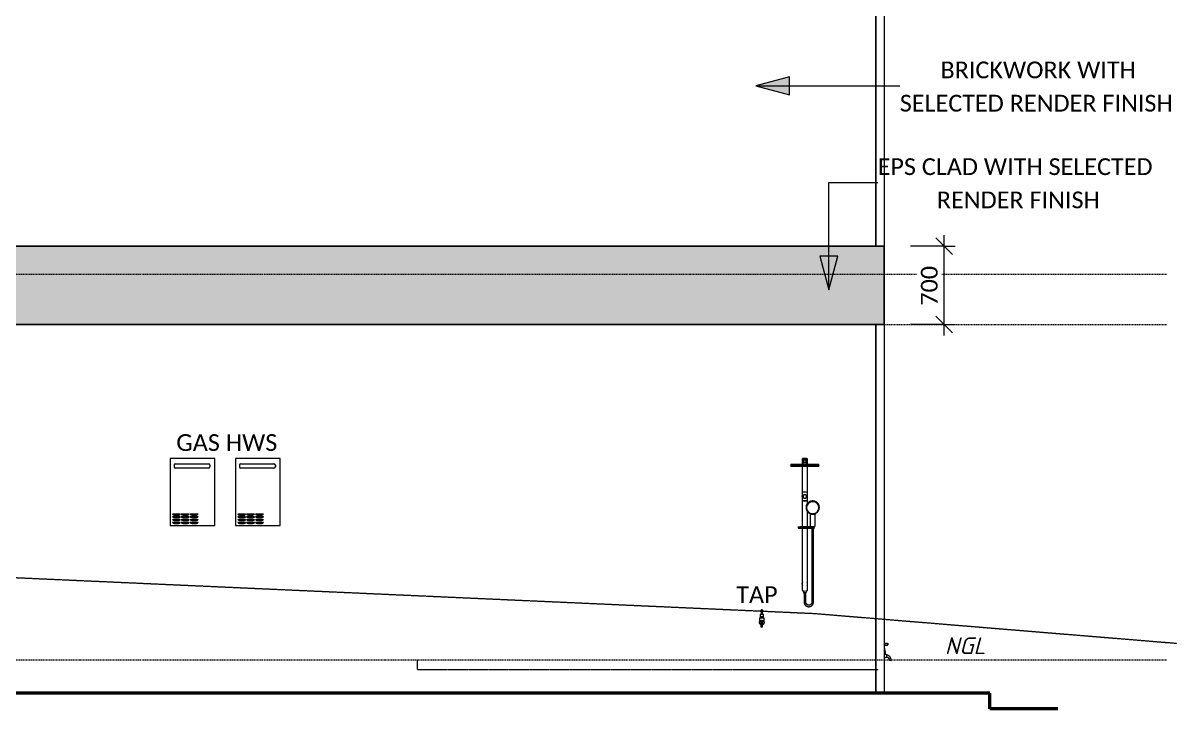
# Model space of a CAD drawing. Header units: millimetres. Extents: x 3381 to 30995, y 28450 to 40723.
# Drawn here: x 20667 to 30995, y 28450 to 34587 of the extents above; entities that cross this region are included whole.
import ezdxf

# ---------------------------------------------------------------- set-up
doc = ezdxf.new("R2010")
doc.units = ezdxf.units.MM
for name, pattern in [('Centre', [30, 12, -6, 6, -6]), ('Dash - Tight', [4.5, 3, -1.5]), ('Dash 1_1_', [2, 1, -1])]:
    doc.linetypes.add(name, pattern=pattern)
for name, color, linetype, lineweight in [('A-ANNO-DIMS', 211, 'Continuous', 9), ('A-ANNO-DIMS-100', 211, 'Continuous', 9), ('A-ANNO-IDEN', 131, 'Continuous', 9), ('A-DETL', 90, 'Continuous', 9), ('A-DETL-MEDM', 33, 'Continuous', 25), ('A-DETL-WIDE', 214, 'Continuous', 50), ('A-FLOR-LEVL', 51, 'Continuous', 9), ('A-GENM', 13, 'Continuous', 9), ('A-WALL-PATT', 111, 'Continuous', 9), ('G-ANNO-TEXT', 231, 'Continuous', 9), ('P-SANR-FIXT', 6, 'Continuous', 9)]:
    doc.layers.add(name, color=color, linetype=linetype, lineweight=lineweight)
doc.styles.add('Calibri', font='calibri.ttf', dxfattribs={"height": 150})
doc.styles.add('ISOCPEUR_I', font='', dxfattribs={"height": 150})
doc.styles.get('ISOCPEUR_I').set_extended_font_data('ISOCPEUR', italic=True)
doc.dimstyles.new('1_5mm_Calibri_Orange', dxfattribs={"dimscale": 304.8, "dimtxt": 176.602264, "dimasz": 0.492126, "dimexe": 0.328084, "dimexo": 0.0625, "dimgap": 0, "dimtad": 1, "dimdec": 0, "dimzin": 0, "dimdsep": 46, "dimtxsty": 'Calibri', "dimblk1": 'OBLIQUE', "dimblk2": 'OBLIQUE', "dimsah": 1, "dimcen": 0.09, "dimdle": 0.328084, "dimazin": 0, "dimtfac": 1, "dimtdec": 4, "dimtix": 1, "dimtmove": 0, "dimatfit": 3, "dimfxl": 0.984252, "dimfxlon": 1, "dimtvp": 1, "dimtfill": 1, "dimtolj": 1, "dimtzin": 0, "dimarcsym": 2})

# ---------------------------------------------------------------- blocks, each defined once
blk = doc.blocks.new('Gas instantaneous hws - Type 1-1979205-rhs')
at = {"layer": 'P-SANR-FIXT'}
for p, q in [((22969, 30690), (22569, 30690)), ((22569, 30690), (22569, 30090)), ((22969, 30090), (22969, 30690)), ((22605, 30631), (22605, 30615)), ((22617, 30643), (22913, 30643)), ((22913, 30603), (22617, 30603)), ((22925, 30631), (22925, 30615)), ((22588, 30196), (22659, 30196)), ((22588, 30171), (22659, 30171)), ((22604, 30185), (22645, 30185)), ((22604, 30160), (22645, 30160)), ((22668, 30196), (22739, 30196)), ((22668, 30171), (22739, 30171)), ((22684, 30185), (22725, 30185)), ((22684, 30160), (22725, 30160)), ((22748, 30196), (22819, 30196)), ((22748, 30171), (22819, 30171)), ((22764, 30185), (22805, 30185)), ((22764, 30160), (22805, 30160)), ((22569, 30090), (22969, 30090)), ((22588, 30146), (22659, 30146)), ((22588, 30121), (22659, 30121)), ((22604, 30135), (22645, 30135)), ((22604, 30110), (22645, 30110)), ((22668, 30146), (22739, 30146)), ((22668, 30121), (22739, 30121)), ((22684, 30135), (22725, 30135)), ((22684, 30110), (22725, 30110)), ((22748, 30146), (22819, 30146)), ((22748, 30121), (22819, 30121)), ((22764, 30135), (22805, 30135)), ((22764, 30110), (22805, 30110))]:
    blk.add_line(p, q, dxfattribs=at)
for centre, radius, start, end in [((22617, 30631), 12, 90, 180), ((22617, 30615), 12, 180, 270), ((22913, 30631), 12, 0, 90), ((22913, 30615), 12, 270, 0), ((22604, 30202), 17.1, 200.0628, 270), ((22604, 30177), 17.1, 200.0628, 270), ((22645, 30200), 15, 270, 345.5225), ((22645, 30175), 15, 270, 345.5225), ((22684, 30202), 17.1, 200.0628, 270), ((22684, 30177), 17.1, 200.0628, 270), ((22725, 30200), 15, 270, 345.5225), ((22725, 30175), 15, 270, 345.5225), ((22764, 30202), 17.1, 200.0628, 270), ((22764, 30177), 17.1, 200.0628, 270), ((22805, 30200), 15, 270, 345.5225), ((22805, 30175), 15, 270, 345.5225), ((22604, 30152), 17.1, 200.0628, 270), ((22604, 30127), 17.1, 200.0628, 270), ((22645, 30150), 15, 270, 345.5225), ((22645, 30125), 15, 270, 345.5225), ((22684, 30152), 17.1, 200.0628, 270), ((22684, 30127), 17.1, 200.0628, 270), ((22725, 30150), 15, 270, 345.5225), ((22725, 30125), 15, 270, 345.5225), ((22764, 30152), 17.1, 200.0628, 270), ((22764, 30127), 17.1, 200.0628, 270), ((22805, 30150), 15, 270, 345.5225), ((22805, 30125), 15, 270, 345.5225)]:
    blk.add_arc(centre, radius, start, end, dxfattribs=at)
blk = doc.blocks.new('Downpipe - 450 Eave-1917949-rhs')
at = {"layer": 'A-GENM'}
for p, q in [((28809, 35219), (28809, 35138)), ((28809, 35138), (28299, 35093)), ((28889, 35065), (28889, 35212)), ((28379, 35020), (28889, 35065)), ((28379, 28590), (28379, 35020))]:
    blk.add_line(p, q, dxfattribs=at)
for points in [[(28889, 35065), (28889, 35065), (28889, 35065), (28887, 35067), (28884, 35070), (28882, 35072), (28880, 35074), (28877, 35076), (28874, 35079), (28870, 35082), (28867, 35085), (28865, 35087), (28862, 35090), (28860, 35092), (28857, 35094), (28855, 35097), (28852, 35099), (28849, 35101), (28847, 35104), (28844, 35106), (28842, 35109), (28839, 35111), (28837, 35113), (28834, 35115), (28832, 35118), (28829, 35120), (28827, 35122), (28824, 35124), (28822, 35127), (28819, 35129), (28817, 35131), (28815, 35133), (28812, 35135), (28810, 35137), (28809, 35138), (28809, 35138)], [(28379, 35020), (28379, 35020), (28379, 35021), (28377, 35023), (28374, 35025), (28372, 35027), (28370, 35029), (28367, 35031), (28364, 35034), (28360, 35038), (28357, 35040), (28355, 35043), (28352, 35045), (28350, 35047), (28347, 35050), (28345, 35052), (28342, 35054), (28339, 35057), (28337, 35059), (28334, 35062), (28332, 35064), (28329, 35066), (28327, 35069), (28324, 35071), (28322, 35073), (28319, 35075), (28317, 35077), (28314, 35080), (28312, 35082), (28309, 35084), (28307, 35086), (28305, 35089), (28302, 35091), (28300, 35093), (28299, 35093), (28299, 35093)]]:
    blk.add_open_spline(points, degree=3, knots=[0, 0, 0, 0, 0.083333, 0.125, 0.166667, 0.208333, 0.229167, 0.25, 0.291667, 0.333333, 0.354167, 0.375, 0.395833, 0.416667, 0.4375, 0.458333, 0.479167, 0.5, 0.520833, 0.541667, 0.5625, 0.583333, 0.604167, 0.625, 0.645833, 0.666667, 0.6875, 0.708333, 0.75, 0.770833, 0.791667, 0.833333, 0.875, 0.916667, 1, 1, 1, 1], dxfattribs=at)
blk = doc.blocks.new('Tap - Tap-1959228-rhs')
at = {"layer": 'P-SANR-FIXT'}
for p, q in [((27258, 29262), (27258, 29237)), ((27300, 29262), (27258, 29262)), ((27258, 29237), (27268, 29237)), ((27259, 29263), (27259, 29262)), ((27264, 29263), (27259, 29263)), ((27299, 29263), (27259, 29263)), ((27264, 29295), (27264, 29276)), ((27295, 29295), (27264, 29295)), ((27264, 29276), (27279, 29276)), ((27264, 29276), (27264, 29263)), ((27264, 29263), (27265, 29263)), ((27269, 29276), (27269, 29263)), ((27273, 29320), (27273, 29295)), ((27273, 29320), (27273, 29320)), ((27273, 29320), (27273, 29320)), ((27279, 29276), (27295, 29276)), ((27279, 29276), (27279, 29263)), ((27286, 29295), (27286, 29320)), ((27286, 29320), (27286, 29320)), ((27286, 29320), (27286, 29320)), ((27290, 29276), (27290, 29263)), ((27291, 29237), (27300, 29237)), ((27295, 29276), (27295, 29295)), ((27295, 29263), (27295, 29276)), ((27299, 29263), (27295, 29263)), ((27299, 29262), (27299, 29263)), ((27300, 29237), (27300, 29262))]:
    blk.add_line(p, q, dxfattribs=at)
at = {"layer": 'P-SANR-FIXT', "flags": 128}
for points in [[(27273, 29321), (27272, 29322), (27271, 29324), (27270, 29326), (27270, 29328), (27271, 29330), (27272, 29331), (27273, 29333), (27274, 29334), (27275, 29335), (27277, 29336), (27279, 29336)], [(27279, 29336), (27278, 29336), (27276, 29335), (27274, 29334), (27273, 29333), (27272, 29331), (27271, 29330), (27270, 29328), (27270, 29326), (27271, 29324), (27272, 29322), (27273, 29321), (27274, 29319), (27275, 29319), (27277, 29318), (27279, 29318)], [(27279, 29336), (27281, 29336), (27283, 29335), (27285, 29334), (27286, 29333), (27287, 29331), (27288, 29330), (27289, 29328), (27289, 29326), (27288, 29324), (27287, 29322), (27286, 29321)], [(27279, 29318), (27281, 29318), (27283, 29318), (27285, 29319), (27286, 29321), (27287, 29322), (27288, 29324), (27289, 29326), (27289, 29328), (27288, 29330), (27287, 29331), (27286, 29333), (27285, 29334), (27284, 29335), (27282, 29336), (27279, 29336)], [(27271, 29205), (27269, 29206), (27266, 29208), (27264, 29210), (27262, 29212), (27261, 29215), (27260, 29217), (27259, 29220), (27259, 29223), (27259, 29226), (27260, 29229), (27261, 29231), (27262, 29234), (27263, 29236), (27264, 29237)], [(27295, 29237), (27297, 29234), (27298, 29232), (27299, 29229), (27300, 29226), (27300, 29223), (27300, 29221), (27299, 29218), (27298, 29215), (27297, 29213), (27295, 29210), (27293, 29208), (27291, 29206), (27288, 29205)], [(27271, 29223), (27271, 29223), (27271, 29223), (27271, 29222), (27271, 29222), (27271, 29221), (27271, 29221), (27271, 29220), (27271, 29220), (27271, 29219), (27271, 29218), (27271, 29217), (27271, 29216), (27271, 29216), (27271, 29215), (27271, 29214), (27271, 29212), (27271, 29211), (27271, 29210), (27271, 29209), (27271, 29208), (27271, 29207), (27271, 29205), (27271, 29204), (27271, 29203), (27271, 29201), (27271, 29200), (27271, 29199), (27271, 29197), (27271, 29196), (27271, 29194), (27271, 29193), (27271, 29191), (27271, 29190), (27271, 29189), (27271, 29187), (27271, 29186), (27271, 29185)], [(27287, 29185), (27287, 29186), (27287, 29188), (27287, 29189), (27287, 29191), (27287, 29192), (27287, 29194), (27287, 29195), (27287, 29197), (27287, 29198), (27287, 29199), (27287, 29201), (27287, 29202), (27287, 29203), (27287, 29205), (27287, 29206), (27287, 29207), (27287, 29209), (27287, 29210), (27287, 29211), (27287, 29212), (27287, 29213), (27287, 29214), (27287, 29215), (27287, 29216), (27287, 29217), (27287, 29218), (27287, 29219), (27287, 29219), (27287, 29220), (27287, 29221), (27287, 29221), (27287, 29222), (27287, 29222), (27287, 29223), (27287, 29223), (27287, 29223), (27287, 29223)]]:
    blk.add_lwpolyline(points, dxfattribs=at)
at = {"layer": 'P-SANR-FIXT'}
for centre, radius, start, end in [((27279, 29327), 8.98, 90, 108.0981), ((27279, 29327), 8.98, 53.7898, 90), ((27279, 29223), 9.58, 90, 213.5614), ((27279, 29327), 8.98, 233.7898, 270), ((27279, 29327), 8.98, 270, 288.0981), ((27279, 29223), 9.58, 326.4386, 90)]:
    blk.add_arc(centre, radius, start, end, dxfattribs=at)
for start_param, end_param in [(2.879793, 4.712389), (4.712389, 6.544985)]:
    blk.add_ellipse((27279, 29185), major_axis=(8, 0), ratio=0.061903, start_param=start_param, end_param=end_param, dxfattribs=at)
for points in [[(27279, 29240), (27278, 29240), (27275, 29239), (27271, 29238), (27269, 29237), (27268, 29237)], [(27291, 29237), (27290, 29237), (27288, 29238), (27284, 29239), (27281, 29240), (27279, 29240)]]:
    blk.add_open_spline(points, degree=3, dxfattribs=at)
for points, knots in [([(27272, 29222), (27271, 29223), (27271, 29223), (27272, 29225), (27272, 29226), (27272, 29227), (27273, 29229), (27275, 29230), (27277, 29231), (27278, 29232), (27279, 29232)], [0.4444444, 0.4444444, 0.4444444, 0.4444444, 0.5138889, 0.5486111, 0.5833333, 0.6527778, 0.7222222, 0.7916667, 0.8611111, 1, 1, 1, 1]), ([(27279, 29318), (27279, 29318), (27278, 29318), (27277, 29318), (27277, 29318), (27277, 29318), (27276, 29318), (27276, 29318), (27276, 29319), (27275, 29319), (27275, 29319), (27275, 29319), (27275, 29319), (27274, 29319), (27274, 29319), (27274, 29320), (27274, 29320), (27274, 29320), (27274, 29320), (27273, 29320), (27273, 29320), (27273, 29320), (27273, 29320)], [0, 0, 0, 0, 0.166667, 0.25, 0.291667, 0.333333, 0.375, 0.416667, 0.458333, 0.5, 0.541667, 0.583333, 0.625, 0.666667, 0.6875, 0.708333, 0.75, 0.791667, 0.833333, 0.875, 0.916667, 1, 1, 1, 1]), ([(27286, 29320), (27286, 29320), (27286, 29320), (27285, 29320), (27285, 29320), (27285, 29320), (27285, 29320), (27285, 29320), (27285, 29319), (27285, 29319), (27284, 29319), (27284, 29319), (27284, 29319), (27284, 29319), (27284, 29319), (27283, 29319), (27283, 29318), (27283, 29318), (27282, 29318), (27282, 29318), (27282, 29318), (27281, 29318), (27280, 29318), (27279, 29318)], [0, 0, 0, 0, 0.083333, 0.125, 0.166667, 0.208333, 0.25, 0.291667, 0.3125, 0.333333, 0.354167, 0.375, 0.416667, 0.458333, 0.5, 0.541667, 0.583333, 0.625, 0.666667, 0.708333, 0.75, 0.833333, 1, 1, 1, 1]), ([(27279, 29232), (27280, 29232), (27281, 29231), (27282, 29231), (27284, 29230), (27285, 29230), (27286, 29229), (27286, 29227), (27287, 29226), (27287, 29225), (27287, 29223), (27287, 29222), (27287, 29222)], [0, 0, 0, 0, 0.0555556, 0.1111111, 0.1666667, 0.2222222, 0.2777778, 0.3333333, 0.3888889, 0.4444444, 0.5138889, 0.5555556, 0.5555556, 0.5555556, 0.5555556])]:
    blk.add_open_spline(points, degree=3, knots=knots, dxfattribs=at)
blk = doc.blocks.new('Shower_Twin_Phoenix_NXQuil_FaceBased - Chrome _606-6500-00_-1739590-rhs')
at = {"layer": 'P-SANR-FIXT'}
for p, q in [((27644, 30690), (27684, 30690)), ((27644, 30678), (27644, 30690)), ((27644, 30689), (27644, 30679)), ((27644, 30689), (27644, 30679)), ((27684, 30678), (27644, 30678)), ((27644, 30640), (27644, 30678)), ((27683, 30690), (27645, 30690)), ((27645, 30678), (27683, 30678)), ((27652, 30674), (27652, 30662)), ((27653, 30678), (27653, 30677)), ((27676, 30677), (27653, 30677)), ((27674, 30690), (27654, 30690)), ((27654, 30678), (27674, 30678)), ((27654, 30677), (27654, 30675)), ((27675, 30675), (27654, 30675)), ((27675, 30675), (27675, 30677)), ((27676, 30677), (27676, 30678)), ((27677, 30662), (27677, 30674)), ((27684, 30690), (27684, 30678)), ((27684, 30679), (27684, 30689)), ((27684, 30679), (27684, 30689)), ((27684, 30678), (27684, 30640)), ((27539, 30636), (27539, 30624)), ((27644, 30636), (27644, 30640)), ((27644, 30391), (27644, 30624)), ((27647, 30653), (27647, 30637)), ((27682, 30637), (27647, 30637)), ((27680, 30655), (27649, 30655)), ((27680, 30655), (27649, 30655)), ((27649, 30637), (27649, 30636)), ((27649, 30636), (27680, 30636)), ((27649, 30636), (27680, 30636)), ((27653, 30661), (27654, 30659)), ((27655, 30657), (27654, 30656)), ((27674, 30659), (27676, 30661)), ((27675, 30656), (27674, 30657)), ((27680, 30636), (27680, 30637)), ((27682, 30637), (27682, 30653)), ((27684, 30640), (27684, 30636)), ((27684, 30624), (27684, 30391)), ((27789, 30624), (27789, 30636)), ((27644, 30391), (27684, 30391)), ((27684, 30390), (27644, 30390)), ((27644, 30312), (27644, 30390)), ((27645, 30391), (27645, 30390)), ((27684, 30391), (27684, 30390)), ((27684, 30390), (27684, 30312)), ((27644, 30312), (27684, 30312)), ((27684, 30311), (27644, 30311)), ((27644, 30080), (27644, 30311)), ((27645, 30312), (27645, 30311)), ((27684, 30312), (27684, 30311)), ((27684, 30311), (27684, 30283)), ((27684, 30279), (27684, 30278)), ((27675, 30254), (27675, 30250)), ((27678, 30251), (27678, 30250)), ((27684, 30222), (27684, 30080)), ((27711, 30198), (27714, 30192)), ((27712, 30198), (27756, 30198)), ((27714, 30193), (27714, 30194)), ((27714, 30194), (27714, 30193)), ((27753, 30192), (27715, 30192)), ((27715, 30192), (27753, 30192)), ((27754, 30192), (27757, 30198)), ((27754, 30194), (27754, 30193)), ((27754, 30193), (27754, 30194)), ((27791, 30250), (27791, 30251)), ((27795, 30250), (27795, 30254)), ((27607, 30078), (27606, 30077)), ((27606, 30077), (27606, 30068)), ((27606, 30077), (27608, 30077)), ((27606, 30077), (27609, 30077)), ((27606, 30068), (27607, 30067)), ((27608, 30068), (27606, 30068)), ((27609, 30068), (27606, 30068)), ((27609, 30078), (27607, 30078)), ((27609, 30078), (27607, 30078)), ((27607, 30067), (27609, 30067)), ((27607, 30067), (27609, 30067)), ((27609, 30078), (27621, 30078)), ((27621, 30077), (27609, 30077)), ((27609, 30068), (27621, 30068)), ((27621, 30067), (27609, 30067)), ((27621, 30079), (27621, 30066)), ((27621, 30079), (27623, 30079)), ((27621, 30079), (27623, 30079)), ((27621, 30078), (27621, 30077)), ((27621, 30068), (27621, 30077)), ((27621, 30068), (27621, 30067)), ((27623, 30066), (27621, 30066)), ((27623, 30066), (27621, 30066)), ((27623, 30080), (27622, 30080)), ((27623, 30080), (27622, 30080)), ((27622, 30065), (27623, 30065)), ((27622, 30065), (27623, 30065)), ((27623, 30080), (27704, 30080)), ((27674, 30079), (27623, 30079)), ((27623, 30066), (27674, 30066)), ((27704, 30065), (27623, 30065)), ((27644, 29511), (27644, 30065)), ((27704, 30079), (27674, 30079)), ((27674, 30066), (27704, 30066)), ((27684, 30065), (27684, 29511)), ((27704, 30080), (27704, 30079)), ((27704, 30066), (27704, 30079)), ((27705, 30077), (27704, 30077)), ((27705, 30068), (27704, 30068)), ((27704, 30066), (27704, 30065)), ((27705, 30080), (27734, 30080)), ((27705, 30079), (27705, 30080)), ((27705, 30079), (27705, 30066)), ((27734, 30079), (27705, 30079)), ((27705, 30066), (27734, 30066)), ((27705, 30065), (27705, 30066)), ((27734, 30065), (27705, 30065)), ((27714, 30087), (27714, 30088)), ((27714, 30088), (27714, 30087)), ((27719, 30082), (27750, 30082)), ((27725, 30081), (27744, 30081)), ((27726, 30065), (27726, 30059)), ((27726, 30059), (27743, 30059)), ((27727, 30059), (27727, 29406)), ((27734, 30080), (27742, 30080)), ((27749, 30080), (27734, 30080)), ((27734, 30079), (27749, 30079)), ((27749, 30066), (27734, 30066)), ((27741, 30065), (27734, 30065)), ((27734, 30065), (27749, 30065)), ((27749, 30080), (27741, 30080)), ((27741, 30080), (27742, 30080)), ((27741, 30079), (27741, 30080)), ((27741, 30079), (27742, 30080)), ((27741, 30065), (27749, 30065)), ((27741, 29406), (27741, 30059)), ((27743, 30059), (27744, 30066)), ((27744, 30079), (27744, 30081)), ((27744, 30080), (27749, 30080)), ((27744, 30065), (27749, 30065)), ((27749, 30065), (27744, 30065)), ((27749, 30066), (27749, 30079)), ((27654, 29511), (27656, 29481)), ((27656, 29481), (27662, 29481)), ((27658, 29481), (27658, 29406)), ((27662, 29481), (27664, 29481)), ((27664, 29481), (27667, 29481)), ((27669, 29481), (27666, 29481)), ((27670, 29481), (27672, 29481)), ((27672, 29481), (27671, 29481)), ((27672, 29481), (27675, 29511)), ((27672, 29406), (27672, 29481))]:
    blk.add_line(p, q, dxfattribs=at)
at = {"layer": 'P-SANR-FIXT', "flags": 128}
for points in [[(27652, 30674), (27652, 30674), (27652, 30674), (27652, 30674), (27652, 30674), (27652, 30674), (27652, 30674), (27652, 30674), (27652, 30674), (27652, 30674), (27652, 30674), (27652, 30674), (27652, 30674), (27652, 30674), (27652, 30675), (27652, 30675), (27652, 30675), (27652, 30675), (27652, 30675), (27652, 30675), (27652, 30675), (27652, 30675), (27652, 30675), (27652, 30675), (27652, 30675), (27652, 30675), (27652, 30675), (27652, 30675), (27653, 30675), (27653, 30675), (27653, 30675), (27653, 30675), (27653, 30675), (27653, 30675), (27653, 30675), (27653, 30675), (27653, 30675), (27653, 30675), (27653, 30675), (27653, 30675), (27653, 30675)], [(27676, 30675), (27676, 30675), (27676, 30675), (27676, 30675), (27676, 30675), (27676, 30675), (27676, 30675), (27676, 30675), (27675, 30675), (27675, 30675), (27675, 30675), (27675, 30675), (27675, 30675), (27674, 30675), (27674, 30675), (27674, 30675), (27674, 30675), (27673, 30675), (27673, 30675), (27673, 30675), (27672, 30675), (27672, 30675), (27672, 30675), (27671, 30675), (27671, 30675), (27671, 30675), (27670, 30675), (27670, 30675), (27669, 30675), (27669, 30675), (27669, 30675), (27668, 30675), (27668, 30675), (27667, 30675), (27667, 30675), (27666, 30675), (27666, 30675), (27666, 30675), (27665, 30675), (27665, 30675), (27664, 30675), (27664, 30675), (27663, 30675), (27663, 30675), (27662, 30675), (27662, 30675), (27661, 30675), (27661, 30675), (27661, 30675), (27660, 30675), (27660, 30675), (27659, 30675), (27659, 30675), (27658, 30675), (27658, 30675), (27658, 30675), (27657, 30675), (27657, 30675), (27657, 30675), (27656, 30675), (27656, 30675), (27656, 30675), (27655, 30675), (27655, 30675), (27655, 30675), (27655, 30675), (27654, 30675), (27654, 30675), (27654, 30675), (27654, 30675), (27654, 30675), (27653, 30675), (27653, 30675), (27653, 30675), (27653, 30675), (27653, 30675), (27653, 30675), (27653, 30675), (27653, 30675), (27653, 30675)], [(27653, 30675), (27653, 30675), (27653, 30675), (27653, 30675), (27653, 30675), (27653, 30675), (27653, 30675), (27653, 30675), (27654, 30675), (27654, 30675), (27654, 30675), (27654, 30675), (27654, 30675), (27654, 30675), (27655, 30675), (27655, 30675), (27655, 30675)], [(27674, 30675), (27674, 30675), (27674, 30675), (27675, 30675), (27675, 30675), (27675, 30675), (27675, 30675), (27675, 30675), (27675, 30675), (27676, 30675), (27676, 30675), (27676, 30675), (27676, 30675), (27676, 30675), (27676, 30675), (27676, 30675), (27676, 30675)], [(27676, 30675), (27676, 30675), (27676, 30675), (27676, 30675), (27676, 30675), (27676, 30675), (27676, 30675), (27676, 30675), (27676, 30675), (27676, 30675), (27676, 30675), (27676, 30675), (27676, 30675), (27676, 30675), (27676, 30675), (27677, 30675), (27677, 30675), (27677, 30675), (27677, 30675), (27677, 30675), (27677, 30675), (27677, 30675), (27677, 30675), (27677, 30675), (27677, 30675), (27677, 30675), (27677, 30674), (27677, 30674), (27677, 30674), (27677, 30674), (27677, 30674), (27677, 30674), (27677, 30674), (27677, 30674), (27677, 30674), (27677, 30674), (27677, 30674), (27677, 30674), (27677, 30674), (27677, 30674), (27677, 30674)], [(27539, 30636), (27539, 30636), (27539, 30636), (27539, 30636), (27539, 30636), (27539, 30636), (27539, 30636), (27539, 30636), (27539, 30636), (27539, 30636), (27539, 30636), (27539, 30636), (27540, 30636), (27540, 30636), (27540, 30636), (27540, 30636), (27540, 30636), (27540, 30636), (27540, 30636), (27540, 30636), (27540, 30636), (27540, 30636), (27540, 30636), (27540, 30636), (27540, 30636), (27540, 30636), (27540, 30636), (27540, 30636), (27540, 30636), (27540, 30636), (27540, 30636), (27540, 30636), (27540, 30636), (27540, 30636), (27540, 30636), (27540, 30636), (27540, 30636), (27540, 30636), (27540, 30636), (27540, 30636), (27540, 30636)], [(27540, 30623), (27540, 30623), (27540, 30623), (27540, 30623), (27540, 30623), (27540, 30623), (27540, 30623), (27540, 30623), (27540, 30623), (27540, 30623), (27540, 30623), (27540, 30623), (27540, 30623), (27540, 30623), (27540, 30623), (27540, 30623), (27540, 30623), (27540, 30623), (27540, 30623), (27540, 30623), (27540, 30623), (27540, 30623), (27540, 30623), (27540, 30623), (27540, 30623), (27540, 30623), (27540, 30623), (27540, 30623), (27540, 30623), (27539, 30623), (27539, 30623), (27539, 30623), (27539, 30623), (27539, 30623), (27539, 30623), (27539, 30623), (27539, 30623), (27539, 30623), (27539, 30623), (27539, 30624), (27539, 30624)], [(27789, 30636), (27789, 30636), (27789, 30636), (27788, 30636), (27787, 30636), (27786, 30636), (27785, 30636), (27784, 30636), (27783, 30636), (27781, 30636), (27779, 30636), (27777, 30636), (27775, 30636), (27773, 30636), (27770, 30636), (27767, 30636), (27764, 30636), (27761, 30636), (27758, 30636), (27755, 30636), (27751, 30636), (27748, 30636), (27744, 30636), (27740, 30636), (27736, 30636), (27732, 30636), (27727, 30636), (27723, 30636), (27719, 30636), (27714, 30636), (27710, 30636), (27705, 30636), (27700, 30636), (27695, 30636), (27691, 30636), (27686, 30636), (27681, 30636), (27676, 30636), (27671, 30636), (27666, 30636), (27661, 30636), (27656, 30636), (27651, 30636), (27646, 30636), (27641, 30636), (27636, 30636), (27631, 30636), (27627, 30636), (27622, 30636), (27617, 30636), (27613, 30636), (27608, 30636), (27604, 30636), (27599, 30636), (27595, 30636), (27591, 30636), (27587, 30636), (27583, 30636), (27580, 30636), (27576, 30636), (27573, 30636), (27569, 30636), (27566, 30636), (27563, 30636), (27560, 30636), (27558, 30636), (27555, 30636), (27553, 30636), (27551, 30636), (27549, 30636), (27547, 30636), (27546, 30636), (27544, 30636), (27543, 30636), (27542, 30636), (27541, 30636), (27541, 30636), (27540, 30636), (27540, 30636), (27540, 30636)], [(27540, 30636), (27540, 30636), (27540, 30636), (27541, 30636), (27542, 30636), (27542, 30636), (27544, 30636), (27545, 30636), (27546, 30636), (27548, 30636), (27550, 30636), (27552, 30636), (27554, 30636), (27556, 30636), (27559, 30636), (27562, 30636), (27565, 30636), (27568, 30636), (27571, 30636), (27574, 30636), (27578, 30636), (27581, 30636), (27585, 30636), (27589, 30636), (27593, 30636), (27597, 30636), (27601, 30636), (27606, 30636), (27610, 30636), (27615, 30636), (27619, 30636), (27624, 30636), (27629, 30636), (27634, 30636), (27638, 30636), (27643, 30636), (27648, 30636), (27653, 30636), (27658, 30636), (27663, 30636), (27668, 30636), (27673, 30636), (27678, 30636), (27683, 30636), (27688, 30636), (27693, 30636), (27698, 30636), (27702, 30636), (27707, 30636), (27712, 30636), (27716, 30636), (27721, 30636), (27725, 30636), (27729, 30636), (27734, 30636), (27738, 30636), (27742, 30636), (27746, 30636), (27749, 30636), (27753, 30636), (27756, 30636), (27760, 30636), (27763, 30636), (27766, 30636), (27768, 30636), (27771, 30636), (27774, 30636), (27776, 30636), (27778, 30636), (27780, 30636), (27782, 30636), (27783, 30636), (27785, 30636), (27786, 30636), (27787, 30636), (27788, 30636), (27788, 30636), (27789, 30636), (27789, 30636), (27789, 30636)], [(27540, 30623), (27540, 30623), (27540, 30623), (27541, 30623), (27542, 30623), (27542, 30623), (27544, 30623), (27545, 30623), (27546, 30623), (27548, 30623), (27550, 30623), (27552, 30623), (27554, 30623), (27556, 30623), (27559, 30623), (27562, 30623), (27565, 30623), (27568, 30623), (27571, 30623), (27574, 30623), (27578, 30623), (27581, 30623), (27585, 30623), (27589, 30623), (27593, 30623), (27597, 30623), (27601, 30623), (27606, 30623), (27610, 30623), (27615, 30623), (27619, 30623), (27624, 30623), (27629, 30623), (27634, 30623), (27638, 30623), (27643, 30623), (27648, 30623), (27653, 30623), (27658, 30623), (27663, 30623), (27668, 30623), (27673, 30623), (27678, 30623), (27683, 30623), (27688, 30623), (27693, 30623), (27698, 30623), (27702, 30623), (27707, 30623), (27712, 30623), (27716, 30623), (27721, 30623), (27725, 30623), (27729, 30623), (27734, 30623), (27738, 30623), (27742, 30623), (27746, 30623), (27749, 30623), (27753, 30623), (27756, 30623), (27760, 30623), (27763, 30623), (27766, 30623), (27768, 30623), (27771, 30623), (27774, 30623), (27776, 30623), (27778, 30623), (27780, 30623), (27782, 30623), (27783, 30623), (27785, 30623), (27786, 30623), (27787, 30623), (27788, 30623), (27788, 30623), (27789, 30623), (27789, 30623), (27789, 30623)], [(27789, 30623), (27789, 30623), (27789, 30623), (27788, 30623), (27787, 30623), (27786, 30623), (27785, 30623), (27784, 30623), (27783, 30623), (27781, 30623), (27779, 30623), (27777, 30623), (27775, 30623), (27772, 30623), (27770, 30623), (27767, 30623), (27764, 30623), (27761, 30623), (27758, 30623), (27755, 30623), (27751, 30623), (27748, 30623), (27744, 30623), (27740, 30623), (27736, 30623), (27732, 30623), (27727, 30623), (27723, 30623), (27719, 30623), (27714, 30623), (27710, 30623), (27705, 30623), (27700, 30623), (27695, 30623), (27691, 30623), (27686, 30623), (27681, 30623), (27676, 30623), (27671, 30623), (27666, 30623), (27661, 30623), (27656, 30623), (27651, 30623), (27646, 30623), (27641, 30623), (27636, 30623), (27631, 30623), (27627, 30623), (27622, 30623), (27617, 30623), (27613, 30623), (27608, 30623), (27604, 30623), (27599, 30623), (27595, 30623), (27591, 30623), (27587, 30623), (27583, 30623), (27580, 30623), (27576, 30623), (27573, 30623), (27569, 30623), (27566, 30623), (27563, 30623), (27560, 30623), (27558, 30623), (27555, 30623), (27553, 30623), (27551, 30623), (27549, 30623), (27547, 30623), (27546, 30623), (27544, 30623), (27543, 30623), (27542, 30623), (27541, 30623), (27541, 30623), (27540, 30623), (27540, 30623), (27540, 30623)], [(27647, 30653), (27647, 30653), (27647, 30653), (27647, 30653), (27647, 30653), (27647, 30653), (27647, 30653), (27647, 30653), (27647, 30653), (27647, 30654), (27648, 30654), (27648, 30654), (27648, 30654), (27648, 30654), (27648, 30654), (27648, 30654), (27648, 30654), (27648, 30654), (27648, 30654), (27648, 30654), (27648, 30654), (27648, 30654), (27648, 30654), (27648, 30654), (27648, 30654), (27648, 30654), (27648, 30654), (27648, 30655), (27649, 30655), (27649, 30655), (27649, 30655), (27649, 30655), (27649, 30655), (27649, 30655), (27649, 30655), (27649, 30655), (27649, 30655), (27649, 30655), (27649, 30655)], [(27680, 30655), (27680, 30655), (27680, 30655), (27680, 30655), (27679, 30655), (27679, 30655), (27679, 30655), (27679, 30655), (27679, 30655), (27679, 30655), (27678, 30655), (27678, 30655), (27678, 30655), (27678, 30655), (27677, 30655), (27677, 30655), (27677, 30655), (27676, 30655), (27676, 30655), (27675, 30655), (27675, 30655), (27675, 30655), (27674, 30655), (27674, 30655), (27673, 30655), (27673, 30655), (27672, 30655), (27672, 30655), (27671, 30655), (27671, 30655), (27670, 30655), (27669, 30655), (27669, 30655), (27668, 30655), (27668, 30655), (27667, 30655), (27666, 30655), (27666, 30655), (27665, 30655), (27665, 30655), (27664, 30655), (27663, 30655), (27663, 30655), (27662, 30655), (27662, 30655), (27661, 30655), (27660, 30655), (27660, 30655), (27659, 30655), (27659, 30655), (27658, 30655), (27658, 30655), (27657, 30655), (27657, 30655), (27656, 30655), (27656, 30655), (27655, 30655), (27655, 30655), (27654, 30655), (27654, 30655), (27653, 30655), (27653, 30655), (27652, 30655), (27652, 30655), (27652, 30655), (27651, 30655), (27651, 30655), (27651, 30655), (27651, 30655), (27650, 30655), (27650, 30655), (27650, 30655), (27650, 30655), (27650, 30655), (27650, 30655), (27649, 30655), (27649, 30655), (27649, 30655), (27649, 30655), (27649, 30655)], [(27649, 30655), (27649, 30655), (27649, 30655), (27649, 30655), (27649, 30655), (27650, 30655), (27650, 30655), (27650, 30655), (27650, 30655), (27650, 30655), (27650, 30655), (27651, 30655), (27651, 30655), (27651, 30655), (27652, 30655), (27652, 30655), (27652, 30655), (27653, 30655), (27653, 30655), (27653, 30655), (27654, 30655), (27654, 30655), (27655, 30655), (27655, 30655), (27656, 30655), (27656, 30655), (27657, 30655), (27657, 30655), (27658, 30655), (27658, 30655), (27659, 30655), (27660, 30655), (27660, 30655), (27661, 30655), (27661, 30655), (27662, 30655), (27662, 30655), (27663, 30655), (27664, 30655), (27664, 30655), (27665, 30655), (27666, 30655), (27666, 30655), (27667, 30655), (27667, 30655), (27668, 30655), (27669, 30655), (27669, 30655), (27670, 30655), (27670, 30655), (27671, 30655), (27671, 30655), (27672, 30655), (27672, 30655), (27673, 30655), (27673, 30655), (27674, 30655), (27674, 30655), (27675, 30655), (27675, 30655), (27676, 30655), (27676, 30655), (27676, 30655), (27677, 30655), (27677, 30655), (27677, 30655), (27678, 30655), (27678, 30655), (27678, 30655), (27679, 30655), (27679, 30655), (27679, 30655), (27679, 30655), (27679, 30655), (27679, 30655), (27680, 30655), (27680, 30655), (27680, 30655), (27680, 30655), (27680, 30655)], [(27653, 30661), (27653, 30661), (27653, 30661), (27653, 30661), (27653, 30661), (27652, 30661), (27652, 30661), (27652, 30661), (27652, 30661), (27652, 30661), (27652, 30661), (27652, 30661), (27652, 30661), (27652, 30661), (27652, 30662), (27652, 30662), (27652, 30662), (27652, 30662), (27652, 30662), (27652, 30662), (27652, 30662), (27652, 30662), (27652, 30662), (27652, 30662), (27652, 30662)], [(27653, 30655), (27653, 30655), (27653, 30655), (27653, 30655), (27653, 30655), (27653, 30655), (27653, 30655), (27653, 30655), (27653, 30655), (27653, 30655), (27653, 30655), (27653, 30655), (27653, 30655), (27654, 30655), (27654, 30655), (27654, 30655), (27654, 30655), (27654, 30655), (27654, 30655), (27654, 30655), (27654, 30655), (27654, 30655), (27654, 30655), (27654, 30655), (27654, 30656)], [(27655, 30657), (27655, 30657), (27655, 30657), (27655, 30657), (27655, 30657), (27655, 30657), (27655, 30657), (27655, 30657), (27655, 30657), (27655, 30657), (27655, 30657), (27655, 30657), (27655, 30658), (27655, 30658), (27655, 30658), (27655, 30658), (27655, 30658), (27655, 30658), (27655, 30658), (27655, 30658), (27655, 30658), (27655, 30658), (27655, 30658), (27655, 30658), (27655, 30658), (27655, 30659), (27655, 30659), (27655, 30659), (27655, 30659), (27655, 30659), (27655, 30659), (27655, 30659), (27655, 30659), (27655, 30659), (27655, 30659), (27655, 30659), (27655, 30659), (27655, 30659), (27655, 30659), (27654, 30659)], [(27674, 30659), (27674, 30659), (27674, 30659), (27674, 30659), (27674, 30659), (27674, 30659), (27674, 30659), (27674, 30659), (27674, 30659), (27674, 30659), (27674, 30659), (27674, 30659), (27674, 30659), (27674, 30659), (27674, 30659), (27674, 30658), (27674, 30658), (27674, 30658), (27674, 30658), (27674, 30658), (27674, 30658), (27674, 30658), (27674, 30658), (27674, 30658), (27674, 30658), (27674, 30658), (27674, 30658), (27674, 30657), (27674, 30657), (27674, 30657), (27674, 30657), (27674, 30657), (27674, 30657), (27674, 30657), (27674, 30657), (27674, 30657), (27674, 30657), (27674, 30657), (27674, 30657), (27674, 30657)], [(27675, 30656), (27675, 30655), (27675, 30655), (27675, 30655), (27675, 30655), (27675, 30655), (27675, 30655), (27675, 30655), (27675, 30655), (27675, 30655), (27675, 30655), (27675, 30655), (27675, 30655), (27676, 30655), (27676, 30655), (27676, 30655), (27676, 30655), (27676, 30655), (27676, 30655), (27676, 30655), (27676, 30655), (27676, 30655), (27676, 30655), (27676, 30655), (27676, 30655)], [(27677, 30662), (27677, 30662), (27677, 30662), (27677, 30662), (27677, 30662), (27677, 30662), (27677, 30662), (27677, 30662), (27677, 30662), (27677, 30662), (27677, 30661), (27677, 30661), (27677, 30661), (27677, 30661), (27677, 30661), (27677, 30661), (27677, 30661), (27677, 30661), (27676, 30661), (27676, 30661), (27676, 30661), (27676, 30661), (27676, 30661), (27676, 30661), (27676, 30661)], [(27680, 30655), (27680, 30655), (27680, 30655), (27680, 30655), (27680, 30655), (27680, 30655), (27680, 30655), (27680, 30655), (27680, 30655), (27680, 30655), (27680, 30655), (27680, 30655), (27681, 30654), (27681, 30654), (27681, 30654), (27681, 30654), (27681, 30654), (27681, 30654), (27681, 30654), (27681, 30654), (27681, 30654), (27681, 30654), (27681, 30654), (27681, 30654), (27681, 30654), (27681, 30654), (27681, 30654), (27681, 30654), (27681, 30654), (27681, 30654), (27681, 30653), (27681, 30653), (27682, 30653), (27682, 30653), (27682, 30653), (27682, 30653), (27682, 30653), (27682, 30653), (27682, 30653)], [(27789, 30636), (27789, 30636), (27789, 30636), (27789, 30636), (27789, 30636), (27789, 30636), (27789, 30636), (27789, 30636), (27789, 30636), (27789, 30636), (27789, 30636), (27789, 30636), (27789, 30636), (27789, 30636), (27789, 30636), (27789, 30636), (27789, 30636), (27789, 30636), (27789, 30636), (27789, 30636), (27789, 30636), (27789, 30636), (27789, 30636), (27789, 30636), (27789, 30636), (27789, 30636), (27789, 30636), (27789, 30636), (27789, 30636), (27789, 30636), (27789, 30636), (27789, 30636), (27789, 30636), (27789, 30636), (27789, 30636), (27789, 30636), (27789, 30636), (27789, 30636), (27789, 30636), (27789, 30636), (27789, 30636)], [(27789, 30624), (27789, 30623), (27789, 30623), (27789, 30623), (27789, 30623), (27789, 30623), (27789, 30623), (27789, 30623), (27789, 30623), (27789, 30623), (27789, 30623), (27789, 30623), (27789, 30623), (27789, 30623), (27789, 30623), (27789, 30623), (27789, 30623), (27789, 30623), (27789, 30623), (27789, 30623), (27789, 30623), (27789, 30623), (27789, 30623), (27789, 30623), (27789, 30623), (27789, 30623), (27789, 30623), (27789, 30623), (27789, 30623), (27789, 30623), (27789, 30623), (27789, 30623), (27789, 30623), (27789, 30623), (27789, 30623), (27789, 30623), (27789, 30623), (27789, 30623), (27789, 30623), (27789, 30623), (27789, 30623)], [(27664, 30367), (27664, 30367), (27663, 30367), (27663, 30367), (27662, 30367), (27661, 30367), (27661, 30366), (27660, 30366), (27659, 30366), (27659, 30366), (27658, 30366), (27658, 30365), (27657, 30365), (27657, 30365), (27656, 30365), (27655, 30364), (27655, 30364), (27654, 30363), (27654, 30363), (27653, 30363), (27653, 30362), (27653, 30362), (27652, 30361), (27652, 30361), (27651, 30360), (27651, 30360), (27651, 30359), (27650, 30359), (27650, 30358), (27650, 30357), (27650, 30357), (27649, 30356), (27649, 30356), (27649, 30355), (27649, 30354), (27649, 30354), (27649, 30353), (27649, 30352), (27649, 30352), (27649, 30351), (27649, 30351), (27649, 30350), (27649, 30349), (27649, 30349), (27649, 30348), (27649, 30347), (27649, 30347), (27649, 30346), (27649, 30346), (27650, 30345), (27650, 30344), (27650, 30344), (27651, 30343), (27651, 30343), (27651, 30342), (27652, 30342), (27652, 30341), (27652, 30341), (27653, 30340), (27653, 30340), (27654, 30339), (27654, 30339), (27655, 30338), (27655, 30338), (27656, 30338), (27656, 30337), (27657, 30337), (27657, 30337), (27658, 30336), (27659, 30336), (27659, 30336), (27660, 30336), (27660, 30336), (27661, 30335), (27662, 30335), (27662, 30335), (27663, 30335), (27663, 30335), (27664, 30335), (27664, 30335)], [(27664, 30335), (27665, 30335), (27666, 30335), (27666, 30335), (27667, 30335), (27668, 30335), (27668, 30336), (27669, 30336), (27669, 30336), (27670, 30336), (27671, 30336), (27671, 30337), (27672, 30337), (27672, 30337), (27673, 30337), (27673, 30338), (27674, 30338), (27674, 30339), (27675, 30339), (27675, 30339), (27676, 30340), (27676, 30340), (27677, 30341), (27677, 30341), (27678, 30342), (27678, 30342), (27678, 30343), (27679, 30343), (27679, 30344), (27679, 30345), (27679, 30345), (27680, 30346), (27680, 30346), (27680, 30347), (27680, 30348), (27680, 30348), (27680, 30349), (27680, 30350), (27680, 30350), (27680, 30351), (27680, 30351), (27680, 30352), (27680, 30353), (27680, 30353), (27680, 30354), (27680, 30355), (27680, 30355), (27680, 30356), (27679, 30356), (27679, 30357), (27679, 30358), (27679, 30358), (27678, 30359), (27678, 30359), (27678, 30360), (27677, 30360), (27677, 30361), (27677, 30361), (27676, 30362), (27676, 30362), (27675, 30363), (27675, 30363), (27674, 30364), (27674, 30364), (27673, 30364), (27673, 30365), (27672, 30365), (27672, 30365), (27671, 30366), (27670, 30366), (27670, 30366), (27669, 30366), (27669, 30366), (27668, 30367), (27667, 30367), (27667, 30367), (27666, 30367), (27665, 30367), (27665, 30367), (27664, 30367)], [(27735, 30311), (27732, 30311), (27730, 30311), (27727, 30310), (27725, 30310), (27723, 30310), (27720, 30309), (27718, 30309), (27716, 30308), (27713, 30307), (27711, 30306), (27709, 30305), (27707, 30304), (27705, 30303), (27703, 30302), (27701, 30301), (27699, 30300), (27697, 30298), (27695, 30297), (27693, 30295), (27691, 30294), (27690, 30292), (27688, 30290), (27687, 30289), (27685, 30287), (27684, 30285), (27683, 30283), (27682, 30281), (27681, 30279), (27680, 30277), (27679, 30275), (27678, 30273), (27677, 30271), (27676, 30268), (27676, 30266), (27675, 30264), (27675, 30262), (27675, 30260), (27675, 30257), (27675, 30255), (27675, 30254)], [(27795, 30254), (27794, 30257), (27794, 30259), (27794, 30261), (27794, 30263), (27793, 30266), (27793, 30268), (27792, 30270), (27791, 30272), (27791, 30274), (27790, 30276), (27789, 30278), (27788, 30281), (27787, 30282), (27785, 30284), (27784, 30286), (27783, 30288), (27781, 30290), (27780, 30292), (27778, 30293), (27776, 30295), (27775, 30296), (27773, 30298), (27771, 30299), (27769, 30301), (27767, 30302), (27765, 30303), (27763, 30304), (27761, 30305), (27758, 30306), (27756, 30307), (27754, 30308), (27752, 30308), (27749, 30309), (27747, 30310), (27745, 30310), (27742, 30310), (27740, 30311), (27738, 30311), (27735, 30311), (27735, 30311)], [(27675, 30250), (27675, 30248), (27675, 30246), (27675, 30244), (27675, 30241), (27676, 30239), (27676, 30237), (27677, 30235), (27678, 30233), (27678, 30230), (27679, 30228), (27680, 30226), (27681, 30224), (27682, 30222), (27684, 30220), (27685, 30218), (27686, 30217), (27688, 30215), (27689, 30213), (27691, 30211), (27693, 30210), (27694, 30208), (27696, 30207), (27698, 30205), (27700, 30204), (27702, 30203), (27704, 30202), (27706, 30201), (27708, 30200), (27711, 30199), (27713, 30198), (27715, 30197), (27717, 30196), (27720, 30196), (27722, 30195), (27724, 30195), (27727, 30194), (27729, 30194), (27731, 30194), (27734, 30194), (27735, 30194)], [(27714, 30088), (27714, 30154), (27714, 30183), (27714, 30194)], [(27714, 30193), (27714, 30192), (27714, 30192), (27714, 30192), (27714, 30192), (27715, 30192), (27715, 30192)], [(27735, 30194), (27737, 30194), (27739, 30194), (27742, 30194), (27744, 30195), (27746, 30195), (27749, 30196), (27751, 30196), (27753, 30197), (27756, 30198), (27758, 30198), (27760, 30199), (27762, 30200), (27764, 30201), (27766, 30203), (27768, 30204), (27770, 30205), (27772, 30206), (27774, 30208), (27776, 30209), (27778, 30211), (27779, 30213), (27781, 30214), (27782, 30216), (27784, 30218), (27785, 30220), (27786, 30222), (27787, 30224), (27789, 30226), (27790, 30228), (27790, 30230), (27791, 30232), (27792, 30234), (27793, 30236), (27793, 30239), (27794, 30241), (27794, 30243), (27794, 30245), (27794, 30247), (27795, 30250), (27795, 30250)], [(27753, 30192), (27753, 30192), (27753, 30192), (27754, 30192), (27754, 30192), (27754, 30192), (27754, 30193)], [(27754, 30193), (27754, 30161), (27754, 30086), (27754, 30084)], [(27714, 30088), (27714, 30088), (27714, 30088), (27714, 30088), (27714, 30088)], [(27714, 30087), (27714, 30086), (27715, 30085), (27715, 30084)], [(27718, 30082), (27717, 30082), (27716, 30083), (27715, 30084)], [(27725, 30081), (27725, 30081), (27725, 30081), (27725, 30081), (27725, 30081), (27725, 30081), (27725, 30081), (27725, 30081), (27725, 30081), (27725, 30081), (27725, 30081), (27725, 30081), (27725, 30081), (27725, 30081), (27725, 30081), (27725, 30081), (27724, 30081), (27724, 30081), (27724, 30081), (27724, 30081), (27724, 30081), (27724, 30081), (27724, 30081), (27724, 30081), (27724, 30082), (27724, 30082), (27724, 30082), (27724, 30082), (27724, 30082), (27724, 30082), (27724, 30082), (27724, 30082)], [(27745, 30082), (27745, 30082), (27745, 30082), (27745, 30082), (27745, 30082), (27745, 30082), (27745, 30082), (27745, 30082), (27745, 30081), (27745, 30081), (27745, 30081), (27745, 30081), (27745, 30081), (27745, 30081), (27745, 30081), (27745, 30081), (27745, 30081), (27744, 30081), (27744, 30081), (27744, 30081), (27744, 30081), (27744, 30081), (27744, 30081), (27744, 30081), (27744, 30081), (27744, 30081), (27744, 30081), (27744, 30081), (27744, 30081), (27744, 30081), (27744, 30081), (27744, 30081), (27744, 30081)], [(27750, 30082), (27751, 30082), (27752, 30082), (27753, 30083)], [(27753, 30083), (27753, 30083), (27753, 30083), (27754, 30084), (27754, 30084), (27754, 30084), (27754, 30084)], [(27658, 29406), (27658, 29404), (27658, 29403), (27658, 29401), (27658, 29399), (27659, 29398), (27659, 29396), (27659, 29395), (27660, 29393), (27660, 29391), (27661, 29390), (27662, 29388), (27662, 29387), (27663, 29385), (27664, 29384), (27665, 29382), (27666, 29381), (27667, 29380), (27668, 29378), (27669, 29377), (27670, 29376), (27672, 29375), (27673, 29374), (27674, 29373), (27676, 29372), (27677, 29371), (27678, 29370), (27680, 29369), (27681, 29368), (27683, 29368), (27684, 29367), (27686, 29366), (27688, 29366), (27689, 29365), (27691, 29365), (27692, 29365), (27694, 29364), (27696, 29364), (27697, 29364), (27699, 29364), (27701, 29364), (27703, 29364), (27704, 29364), (27706, 29365), (27707, 29365), (27709, 29365), (27711, 29366), (27712, 29366), (27714, 29367), (27716, 29367), (27717, 29368), (27719, 29369), (27720, 29369), (27721, 29370), (27723, 29371), (27724, 29372), (27726, 29373), (27727, 29374), (27728, 29375), (27729, 29377), (27731, 29378), (27732, 29379), (27733, 29380), (27734, 29382), (27735, 29383), (27736, 29384), (27736, 29386), (27737, 29387), (27738, 29389), (27738, 29390), (27739, 29392), (27740, 29394), (27740, 29395), (27740, 29397), (27741, 29399), (27741, 29400), (27741, 29402), (27741, 29404), (27741, 29405), (27741, 29406)], [(27727, 29406), (27727, 29405), (27727, 29404), (27727, 29403), (27727, 29402), (27727, 29401), (27727, 29399), (27726, 29398), (27726, 29397), (27726, 29396), (27725, 29395), (27725, 29394), (27724, 29393), (27724, 29392), (27723, 29391), (27723, 29390), (27722, 29389), (27721, 29388), (27721, 29388), (27720, 29387), (27719, 29386), (27718, 29385), (27717, 29385), (27716, 29384), (27716, 29383), (27715, 29383), (27714, 29382), (27713, 29381), (27712, 29381), (27711, 29380), (27710, 29380), (27709, 29380), (27708, 29379), (27707, 29379), (27705, 29379), (27704, 29378), (27703, 29378), (27702, 29378), (27701, 29378), (27700, 29378), (27699, 29378), (27698, 29378), (27697, 29378), (27695, 29378), (27694, 29379), (27693, 29379), (27692, 29379), (27691, 29379), (27690, 29380), (27689, 29380), (27688, 29381), (27687, 29381), (27686, 29382), (27685, 29382), (27684, 29383), (27683, 29383), (27682, 29384), (27681, 29385), (27681, 29386), (27680, 29386), (27679, 29387), (27678, 29388), (27678, 29389), (27677, 29390), (27676, 29391), (27676, 29392), (27675, 29393), (27675, 29394), (27674, 29395), (27674, 29396), (27673, 29397), (27673, 29398), (27673, 29399), (27672, 29400), (27672, 29401), (27672, 29402), (27672, 29403), (27672, 29404), (27672, 29406), (27672, 29406)]]:
    blk.add_lwpolyline(points, dxfattribs=at)
at = {"layer": 'P-SANR-FIXT'}
for centre, radius, start, end in [((27645, 30689), 1, 90, 180), ((27645, 30679), 1, 180, 270), ((27683, 30689), 1, 0, 90), ((27683, 30679), 1, 270, 0), ((27664, 30351), 25, 143.7794, 216.2205), ((27664, 30351), 17, 90, 270), ((27664, 30351), 15.9, 123.75, 152.9809), ((27664, 30351), 15.9, 102.4266, 114.7571), ((27664, 30351), 15.9, 90, 95.8234), ((27664, 30351), 17, 270, 90), ((27664, 30351), 15.9, 78.75, 90), ((27664, 30351), 15.9, 65.3229, 72.1727), ((27664, 30351), 15.9, 354.1766, 54.6943), ((27664, 30351), 25, 323.7794, 36.2205), ((27664, 30351), 25, 156.7833, 162), ((27664, 30351), 25, 198, 203.2162), ((27664, 30351), 15.9, 174.1766, 234.6943), ((27664, 30351), 15.9, 245.3229, 252.1727), ((27664, 30351), 15.9, 258.75, 270), ((27664, 30351), 15.9, 270, 275.8234), ((27664, 30351), 15.9, 282.4266, 294.7571), ((27664, 30351), 15.9, 303.75, 332.9809), ((27664, 30351), 25, 18, 23.2162), ((27664, 30351), 25, 336.7833, 342), ((27644, 29958), 160, 48.8371, 49.2729), ((27644, 29958), 160, 48.8371, 49.2729), ((27644, 30187), 160, 310.7271, 311.1629), ((27644, 30187), 160, 310.7271, 311.1629), ((27664, 29571), 25, 149.6118, 210.3882), ((27664, 29571), 25, 327.0304, 32.9696), ((27664, 29511), 20, 180, 0)]:
    blk.add_arc(centre, radius, start, end, dxfattribs=at)
for centre, major_axis, ratio, start_param, end_param in [((27735, 30250), (57.2, 0), 0.939693, 1.570796, 4.571286), ((27735, 30250), (56.2, 0), 0.939693, 1.570796, 4.649436), ((27735, 30251), (56.2, 0), 0.939693, 1.570796, 3.0725), ((27735, 30250), (57.2, 0), 0.939693, 4.853492, 7.853982), ((27735, 30251), (56.2, 0), 0.939693, 0.069092, 1.570796), ((27735, 30250), (56.2, 0), 0.939693, 4.775342, 7.853982), ((27735, 30251), (56.2, 0), 0.939693, 3.210685, 3.365992), ((27735, 30251), (57.2, 0), 0.939693, 3.365992, 4.561035), ((27712, 30199), (1, 0), 0.422618, 3.141593, 4.712389), ((27715, 30193), (1, 0), 0.422618, 3.141593, 4.712389), ((27735, 30250), (57.2, 0), 0.939693, 4.613881, 4.712389), ((27735, 30250), (57.2, 0), 0.939693, 4.712389, 4.810897), ((27735, 30251), (57.2, 0), 0.939693, 4.863743, 6.058786), ((27753, 30193), (1, 0), 0.422618, 4.712389, 6.283185), ((27756, 30199), (1, 0), 0.422618, 4.712389, 6.283185), ((27735, 30251), (56.2, 0), 0.939693, 6.058786, 6.214093)]:
    blk.add_ellipse(centre, major_axis=major_axis, ratio=ratio, start_param=start_param, end_param=end_param, dxfattribs=at)
blk.add_open_spline([(27714, 30088), (27714, 30088), (27714, 30088), (27714, 30088), (27714, 30088), (27714, 30088), (27714, 30088)], degree=3, dxfattribs=at)
for points, knots in [([(27715, 30084), (27715, 30085), (27715, 30085), (27715, 30085), (27715, 30085), (27715, 30085), (27714, 30086), (27714, 30086), (27714, 30086), (27714, 30086), (27714, 30086), (27714, 30087), (27714, 30087)], [-1, -1, -1, -1, -0.833333, -0.75, -0.666667, -0.583333, -0.5, -0.416667, -0.333333, -0.25, -0.166667, 0, 0, 0, 0]), ([(27715, 30084), (27715, 30084), (27716, 30083), (27717, 30082), (27719, 30082), (27719, 30082)], [-1, -1, -1, -1, -0.7, -0.4, 0, 0, 0, 0]), ([(27754, 30084), (27754, 30084), (27754, 30084), (27754, 30084), (27754, 30084), (27754, 30084), (27754, 30084), (27754, 30084), (27753, 30083), (27753, 30083), (27753, 30083), (27753, 30083), (27753, 30083)], [-1, -1, -1, -1, -0.916667, -0.833333, -0.75, -0.666667, -0.583333, -0.5, -0.416667, -0.333333, -0.166667, 0, 0, 0, 0])]:
    blk.add_open_spline(points, degree=3, knots=knots, dxfattribs=at)
blk = doc.blocks.new('Tap - Tap-V6-rhs')
at = {"layer": 'P-SANR-FIXT'}
for p, q in [((28386, 28962), (28379, 28962)), ((28380, 28976), (28380, 28995)), ((28380, 28995), (28380, 28995)), ((28380, 28976), (28380, 28976)), ((28380, 28976), (28380, 28963)), ((28385, 28963), (28380, 28963)), ((28380, 28937), (28382, 28937)), ((28385, 28962), (28385, 28963)), ((28386, 28940), (28386, 28962)), ((28398, 28932), (28398, 28933)), ((28398, 28914), (28398, 28930)), ((28398, 28914), (28379, 28906)), ((28379, 28906), (28398, 28914)), ((28421, 28885), (28436, 28884)), ((28435, 28884), (28436, 28884))]:
    blk.add_line(p, q, dxfattribs=at)
at = {"layer": 'P-SANR-FIXT', "flags": 128}
for points in [[(28379, 29035), (28387, 29034), (28398, 29036), (28405, 29035), (28409, 29027)], [(28409, 29027), (28405, 29035), (28398, 29036), (28387, 29034), (28379, 29035)], [(28409, 29027), (28405, 29019), (28398, 29018), (28387, 29019), (28379, 29018)], [(28379, 29018), (28387, 29019), (28398, 29018), (28405, 29019), (28409, 29027)], [(28386, 28940), (28392, 28937), (28398, 28933)], [(28398, 28933), (28392, 28937), (28386, 28940)], [(28436, 28884), (28437, 28886), (28437, 28888), (28436, 28890), (28436, 28892), (28436, 28893), (28436, 28895), (28435, 28897), (28435, 28899), (28435, 28900), (28434, 28902), (28433, 28904), (28433, 28905), (28432, 28907), (28431, 28909), (28430, 28910), (28429, 28912), (28428, 28913), (28427, 28915), (28426, 28916), (28425, 28917), (28424, 28919), (28422, 28920), (28421, 28921), (28420, 28922), (28418, 28923), (28417, 28924), (28415, 28925), (28414, 28926), (28412, 28927), (28411, 28928), (28409, 28929), (28407, 28929), (28406, 28930), (28404, 28930), (28402, 28931), (28400, 28931), (28399, 28931), (28398, 28932)], [(28398, 28915), (28399, 28915), (28400, 28915), (28401, 28914), (28402, 28914), (28404, 28913), (28405, 28913), (28406, 28912), (28407, 28912), (28408, 28911), (28409, 28911), (28409, 28910), (28410, 28909), (28411, 28908), (28412, 28908), (28413, 28907), (28414, 28906), (28414, 28905), (28415, 28904), (28416, 28903), (28416, 28902), (28417, 28901), (28417, 28900), (28418, 28899), (28418, 28898), (28419, 28897), (28419, 28896), (28420, 28895), (28420, 28894), (28420, 28893), (28420, 28891), (28420, 28890), (28420, 28889), (28421, 28888), (28421, 28887), (28421, 28886), (28420, 28885)]]:
    blk.add_lwpolyline(points, dxfattribs=at)
at = {"layer": 'P-SANR-FIXT'}
blk.add_open_spline([(28386, 28940), (28386, 28940), (28385, 28939), (28384, 28938), (28383, 28937), (28382, 28937)], degree=3, dxfattribs=at)
blk = doc.blocks.new('DIMBLOCK9-rhs')
at = {"layer": 'A-ANNO-DIMS-100'}
for p, q in [((28911, 32590), (28836, 32665)), ((28911, 31790), (28911, 32690)), ((28911, 32590), (28611, 32590)), ((28911, 32590), (28986, 32515)), ((28911, 32590), (29011, 32590)), ((28911, 31890), (28836, 31965)), ((28911, 31890), (28611, 31890)), ((28911, 31890), (28986, 31815)), ((28911, 31890), (29011, 31890))]:
    blk.add_line(p, q, dxfattribs=at)
at = {"layer": 'A-ANNO-DIMS-100', "color": 0, "insert": (28703, 32058), "char_height": 150, "width": 437.74, "attachment_point": 1, "rotation": 90, "line_spacing_factor": 1.158048, "style": 'Calibri', "bg_fill": 3, "box_fill_scale": 1.25, "bg_fill_color": 9, "bg_fill_true_color": 13158600, "bg_fill_transparency": 0}
blk.add_mtext('700', dxfattribs=at)
blk = doc.blocks.new('_Oblique')
at = {"color": 0, "linetype": 'ByBlock', "lineweight": -2}
blk.add_line((-0.5, -0.5), (0.5, 0.5), dxfattribs=at)

msp = doc.modelspace()

# ---------------------------------------------------------------- hatches: boundary and pattern name
at = {"layer": 'A-ANNO-IDEN'}
for points in [[(27226.2, 34026), (27526.2, 33945.8), (27526.1, 34106.5)], [(27879.4, 32201.1), (27959.8, 32501.1), (27799.1, 32501.1)]]:
    msp.add_hatch(color=256, dxfattribs=at).paths.add_polyline_path(points)
at = {"layer": 'A-WALL-PATT'}
h = msp.add_hatch(dxfattribs=at)
h.set_pattern_fill('FP_1', color=256, style=0, pattern_type=2)
h.set_pattern_definition([(0, (17793.88, 1200), (406.4, 101.6), [33.528, -271.272, 33.528, -271.272, -1625.6]), (0, (17793.88, 1200), (406.4, 101.6), [-609.6, 33.528, -576.072, 33.528, -271.272, -711.2]), (0, (17793.88, 1200), (406.4, 101.6), [-1524, 33.528, -169.672, 33.528, -474.472]), (120, (17946.28, 1250.8), (-291.18818, 301.15272), [33.528, -271.272, 33.528, -271.272, -1625.6]), (120, (17946.28, 1250.8), (-291.18818, 301.15272), [-609.6, 33.528, -576.072, 33.528, -271.272, -711.2]), (120, (17946.28, 1250.8), (-291.18818, 301.15272), [-1524, 33.528, -169.672, 33.528, -474.472]), (240, (17997.08, 1454), (-115.21182, -402.75272), [33.528, -271.272, 33.528, -271.272, -1625.6]), (240, (17997.08, 1454), (-115.21182, -402.75272), [-609.6, 33.528, -576.072, 33.528, -271.272, -711.2]), (240, (17997.08, 1454), (-115.21182, -402.75272), [-1524, 33.528, -169.672, 33.528, -474.472])])
h.paths.add_polyline_path([(16319.5, 31890), (28374.5, 31890), (28374.5, 32590), (16319.5, 32590), (16319.5, 31966.2)])

# ---------------------------------------------------------------- linework, layer by layer
at = {"layer": 'A-ANNO-IDEN'}
for p, q in [((27526.1, 34106.5), (27226.2, 34026)), ((27526.2, 33945.8), (27526.1, 34106.5)), ((27226.2, 34026), (28514.6, 34026.5)), ((27226.2, 34026), (27526.2, 33945.8)), ((27879.4, 33160.4), (28316.6, 33160.9)), ((27879.4, 32201.1), (27879.4, 33160.4)), ((27959.8, 32501.1), (27799.1, 32501.1)), ((27799.1, 32501.1), (27879.4, 32201.1)), ((27879.4, 32201.1), (27959.8, 32501.1))]:
    msp.add_line(p, q, dxfattribs=at)
at = {"layer": 'A-DETL', "linetype": 'Dash - Tight'}
for p, q in [((16637.1, 29802.7), (27745.9, 29304.5)), ((27745.9, 29304.5), (30994.9, 29037.1))]:
    msp.add_line(p, q, dxfattribs=at)
at = {"layer": 'A-DETL', "linetype": 'Dash 1_1_'}
for p, q in [((24194.5, 28890), (24194.5, 28804)), ((24194.5, 28804), (28319.5, 28804))]:
    msp.add_line(p, q, dxfattribs=at)
at = {"layer": 'A-DETL-MEDM'}
for p, q in [((28299.5, 32590), (28299.5, 35263.9)), ((28374.5, 32590), (16319.5, 32590)), ((28374.5, 31890), (28374.5, 32590)), ((16319.5, 31890), (28374.5, 31890)), ((28299.5, 28590), (28299.5, 31890))]:
    msp.add_line(p, q, dxfattribs=at)
at = {"layer": 'A-DETL-WIDE'}
for p, q in [((29319.5, 28590), (14741, 28590)), ((29319.5, 28450), (29319.5, 28590)), ((29929.7, 28450), (29319.5, 28450))]:
    msp.add_line(p, q, dxfattribs=at)
at = {"layer": 'A-FLOR-LEVL', "linetype": 'Centre'}
for p, q in [((3380.6, 32340), (30907.9, 32340)), ((3380.6, 31890), (30907.9, 31890)), ((3380.6, 28890), (30907.9, 28890))]:
    msp.add_line(p, q, dxfattribs=at)

# ---------------------------------------------------------------- block references
at = {"layer": 'A-GENM'}
msp.add_blockref('Downpipe - 450 Eave-1917949-rhs', (0, 0), dxfattribs=at)
at = {"layer": 'P-SANR-FIXT'}
for name, p in [('Gas instantaneous hws - Type 1-1979205-rhs', (-584.8, 0)), ('Gas instantaneous hws - Type 1-1979205-rhs', (0, 0)), ('Shower_Twin_Phoenix_NXQuil_FaceBased - Chrome _606-6500-00_-1739590-rhs', (0, 0)), ('Tap - Tap-1959228-rhs', (0, 0)), ('Tap - Tap-V6-rhs', (0, 0))]:
    msp.add_blockref(name, p, dxfattribs=at)

# ---------------------------------------------------------------- texts
at = {"layer": 'A-ANNO-IDEN', "char_height": 150, "attachment_point": 1, "style": 'Calibri'}
for s, insert, width in [('BRICKWORK WITH', (28878.4, 34242.5), 2212.657), ('SELECTED RENDER FINISH', (28514.6, 33944.9), 3094.514), ('EPS CLAD WITH SELECTED', (28316.6, 33376.9), 3118.564), ('RENDER FINISH', (28845.7, 33079.3), 1843.881), ('GAS HWS', (22038.4, 30908.3), 1138.396), ('TAP', (27050.7, 29547.6), 464.979)]:
    msp.add_mtext(s, dxfattribs=dict(at, insert=insert, width=width))
at = {"layer": 'G-ANNO-TEXT', "color": 7, "insert": (28917.6, 29090.2), "char_height": 150, "width": 416.878, "attachment_point": 1, "style": 'ISOCPEUR_I'}
msp.add_mtext('NGL', dxfattribs=at)

# ---------------------------------------------------------------- next in the draw order: dimensions: what is measured, and where the dimension line sits
at = {"layer": 'A-ANNO-DIMS'}
dim = msp.add_linear_dim(base=(28911.1, 32590), p1=(28611.1, 31890), p2=(28611.1, 32590), angle=90, dimstyle='1_5mm_Calibri_Orange', override={"dimpost": '<>', "dimfxl": 700}, dxfattribs=at)
dim.commit()
dim.dimension.update_dxf_attribs({"geometry": 'DIMBLOCK9-rhs', "text_midpoint": (28834.3, 32240)})

doc.saveas('drawing.dxf')
